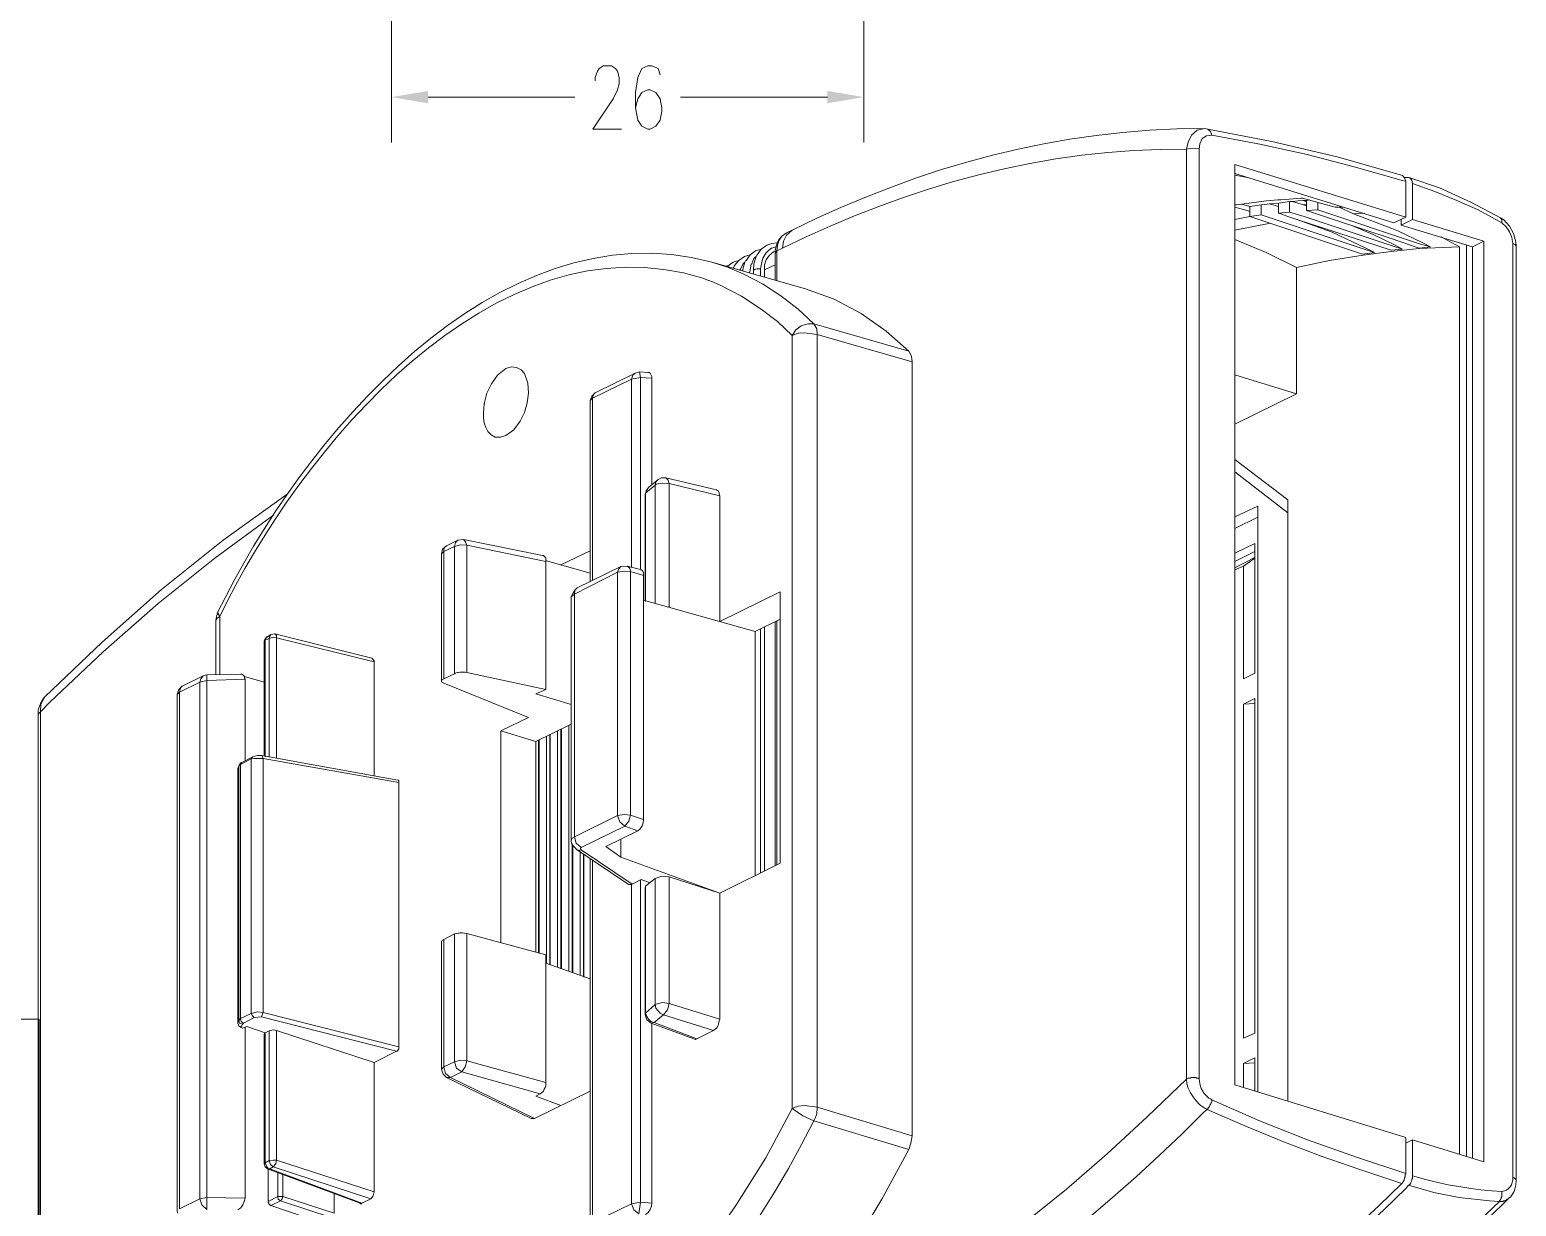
# Model space of a CAD drawing. Header units: millimetres. Extents: x 0 to 204, y 0 to 288.
# Drawn here: x 45.6 to 101.6, y 69 to 113.4 of the extents above; entities that cross this region are included whole.
import ezdxf

# ---------------------------------------------------------------- set-up
doc = ezdxf.new("R2010")
doc.units = ezdxf.units.MM

msp = doc.modelspace()

# ---------------------------------------------------------------- hatches: boundary and pattern name
h = msp.add_hatch(color=0)
h.dxf.hatch_style = 2
h.paths.add_polyline_path([(60.579, 111.125), (60.579, 110.659333), (59.203167, 110.892167)])
h = msp.add_hatch(color=0)
h.dxf.hatch_style = 2
h.paths.add_polyline_path([(75.649667, 111.125), (75.649667, 110.659333), (77.0255, 110.892167)])

# ---------------------------------------------------------------- linework, layer by layer
at = {"color": 0, "lineweight": 0}
for points in [[(59.203167, 120.692333), (59.203167, 109.177667)], [(77.0255, 120.692333), (77.0255, 109.177667)], [(66.886667, 111.506), (66.886667, 111.633), (66.971333, 111.865833), (67.034833, 111.971667), (67.183, 112.0775), (67.5005, 112.0775), (67.648667, 111.971667), (67.733333, 111.865833), (67.796833, 111.633), (67.796833, 111.400167), (67.733333, 111.167333), (67.564, 110.828667), (66.802, 109.685667), (67.8815, 109.685667)], [(69.342, 111.738833), (69.257333, 111.971667), (69.0245, 112.0775), (68.876333, 112.0775), (68.6435, 111.971667), (68.495333, 111.633), (68.410667, 111.0615), (68.410667, 110.49), (68.495333, 110.024333), (68.6435, 109.7915), (68.876333, 109.685667), (68.961, 109.685667), (69.172667, 109.7915), (69.342, 110.024333), (69.4055, 110.363), (69.4055, 110.49), (69.342, 110.828667), (69.172667, 111.0615), (68.961, 111.167333), (68.876333, 111.167333), (68.6435, 111.0615), (68.495333, 110.828667), (68.410667, 110.49)], [(60.579, 110.892167), (66.124667, 110.892167)], [(75.649667, 110.892167), (70.104, 110.892167)], [(74.316167, 105.875667), (75.249579, 106.319377), (76.184731, 106.738277), (77.122362, 107.131845), (78.063212, 107.499563), (79.008021, 107.840912), (79.957528, 108.155372), (80.912472, 108.442424), (81.873593, 108.701549), (82.84163, 108.932227), (83.817323, 109.133938), (84.801412, 109.306164), (85.794635, 109.448385), (86.797733, 109.560082), (87.811444, 109.640735), (88.836509, 109.689825), (89.873667, 109.706833)], [(89.873667, 109.706833), (89.5985, 109.643333), (89.386833, 109.452833), (89.259833, 109.198833), (89.196333, 108.923667)], [(90.148833, 109.452833), (89.958333, 109.431667), (89.789, 109.325833), (89.704333, 109.135333), (89.683167, 108.944833)], [(90.000667, 109.685667), (89.873667, 109.706833)], [(90.148833, 109.452833), (90.1065, 109.601), (90.000667, 109.685667)], [(92.413667, 109.22), (90.000667, 109.685667)], [(97.303167, 107.7595), (95.525167, 108.2675), (93.747167, 108.733167), (91.969167, 109.114167), (90.148833, 109.452833)], [(89.196333, 108.923667), (88.203669, 108.920668), (87.213734, 108.881968), (86.227091, 108.80865), (85.244302, 108.701797), (84.26593, 108.562494), (83.292539, 108.391823), (82.32469, 108.190869), (81.362947, 107.960716), (80.407872, 107.702446), (79.460028, 107.417144), (78.519979, 107.105893), (77.588285, 106.769776), (76.665511, 106.409879), (75.75222, 106.027283), (74.848973, 105.623074), (73.956333, 105.198333)], [(89.683167, 108.944833), (89.429167, 108.966), (89.196333, 108.923667)], [(89.196333, 108.923667), (89.196333, 73.829333)], [(89.683167, 108.944833), (89.683167, 73.8505)], [(97.3455, 107.928833), (94.9325, 108.627333), (92.413667, 109.22)], [(91.016667, 73.617667), (91.016667, 108.352167)], [(97.4725, 106.3625), (91.016667, 108.352167)], [(91.016667, 108.0135), (97.028, 106.150833)], [(91.567, 107.844167), (91.016667, 107.95)], [(97.4725, 107.717167), (97.303167, 107.7595)], [(97.3455, 107.928833), (97.430167, 107.844167), (97.4725, 107.717167)], [(97.430167, 107.865333), (97.451333, 107.865333)], [(97.578333, 107.865333), (97.451333, 107.865333)], [(97.4725, 107.717167), (97.4725, 106.3625)], [(97.620667, 107.844167), (97.578333, 107.865333)], [(97.7265, 107.6325), (97.705333, 107.7595), (97.620667, 107.844167)], [(98.7425, 107.463167), (97.620667, 107.844167)], [(100.986167, 106.214333), (100.203, 106.637667), (99.398667, 106.9975), (98.573167, 107.336167), (97.7265, 107.6325)], [(97.7265, 106.277833), (97.7265, 107.6325)], [(101.049667, 106.341333), (99.949, 106.912833), (98.7425, 107.463167)], [(91.016667, 106.828167), (91.080167, 106.828167)], [(91.482333, 106.6165), (91.016667, 106.7435)], [(91.567, 106.891667), (91.080167, 106.828167)], [(91.588167, 106.764667), (91.291833, 106.849333)], [(91.588167, 106.574167), (91.482333, 106.6165)], [(92.0115, 106.955167), (91.567, 106.891667)], [(92.0115, 106.828167), (91.588167, 106.764667)], [(91.588167, 106.383667), (91.588167, 106.764667)], [(92.223167, 106.976333), (92.0115, 106.955167)], [(92.244333, 106.849333), (92.0115, 106.828167)], [(92.0115, 106.828167), (92.0115, 106.447167)], [(92.6465, 107.018667), (92.223167, 106.976333)], [(92.329, 106.8705), (92.244333, 106.849333)], [(92.329, 106.8705), (92.350167, 106.8705)], [(92.329, 106.8705), (92.667667, 106.764667)], [(92.667667, 106.891667), (92.350167, 106.8705)], [(92.7735, 107.018667), (92.6465, 107.018667)], [(93.091, 106.955167), (92.667667, 106.891667)], [(92.667667, 106.510667), (92.667667, 106.891667)], [(93.069833, 107.039833), (92.7735, 107.018667)], [(93.514333, 107.082167), (93.069833, 107.039833)], [(93.196833, 106.955167), (93.091, 106.955167)], [(93.091, 106.955167), (93.091, 106.553)], [(93.4085, 106.976333), (93.196833, 106.955167)], [(93.196833, 106.955167), (93.726, 106.785833)], [(93.726, 106.9975), (93.599, 106.9975), (93.4085, 106.976333)], [(93.577833, 107.082167), (93.514333, 107.082167)], [(93.577833, 107.082167), (94.255167, 106.891667), (94.8055, 106.7435)], [(93.620167, 106.9975), (93.704833, 106.955167)], [(93.726, 106.828167), (93.620167, 106.828167)], [(93.853, 107.018667), (93.726, 106.9975)], [(93.726, 106.6165), (93.726, 106.9975)], [(94.149333, 106.637667), (93.726, 106.6165)], [(97.9805, 105.198333), (96.919058, 105.562102), (95.852985, 105.914031), (94.787045, 106.262653), (93.726, 106.6165)], [(94.149333, 106.912833), (94.149333, 106.637667)], [(98.403833, 105.240667), (98.022833, 105.3465), (94.149333, 106.637667)], [(95.101833, 106.7435), (94.8055, 106.7435)], [(95.504, 106.4895), (94.953667, 106.7435)], [(91.588167, 106.383667), (91.016667, 106.277833)], [(92.371333, 106.129667), (91.016667, 105.875667)], [(92.0115, 106.447167), (91.588167, 106.383667)], [(95.842667, 104.9655), (91.588167, 106.383667)], [(96.287167, 105.029), (95.906167, 105.156), (92.0115, 106.447167)], [(93.091, 106.553), (92.667667, 106.510667)], [(96.922167, 105.113667), (93.366167, 106.277833), (93.0275, 106.383667), (92.752333, 106.4895), (92.667667, 106.510667)], [(97.3455, 105.156), (96.9645, 105.283), (93.641333, 106.383667), (93.091, 106.553)], [(93.366167, 106.277833), (93.387333, 106.277833)], [(95.969667, 105.198333), (94.699667, 105.791), (93.366167, 106.277833)], [(97.028, 105.325333), (96.244833, 105.706333), (95.4405, 106.045)], [(95.906167, 106.510667), (95.504, 106.4895)], [(95.504, 106.4895), (96.943333, 105.939167), (97.197333, 105.833333)], [(97.4725, 106.3625), (97.028, 106.150833)], [(97.303167, 106.256667), (97.282, 106.277833)], [(97.303167, 106.066167), (97.303167, 106.277833)], [(97.7265, 106.277833), (97.303167, 106.066167)], [(99.991333, 105.240667), (97.303167, 106.066167)], [(97.7265, 106.277833), (100.414667, 105.452333)], [(101.092, 106.150833), (100.986167, 106.214333)], [(101.092, 106.150833), (101.092, 106.256667), (101.049667, 106.341333)], [(101.388333, 106.023833), (101.176667, 106.256667), (101.049667, 106.341333)], [(101.515333, 105.367667), (101.473, 105.6005), (101.388333, 105.812167), (101.261333, 106.002667), (101.092, 106.150833)], [(101.621167, 105.431167), (101.5365, 105.748667), (101.388333, 106.023833)], [(73.681167, 105.113667), (73.7235, 105.304167), (73.808167, 105.494667), (73.935167, 105.642833), (74.1045, 105.769833)], [(73.744667, 105.0925), (73.765833, 105.304167), (73.829333, 105.494667), (73.935167, 105.642833), (74.1045, 105.769833)], [(73.956333, 105.198333), (73.998667, 105.452333), (74.1045, 105.685167)], [(74.1045, 105.685167), (74.316167, 105.875667)], [(74.316167, 105.875667), (74.1045, 105.769833)], [(93.345, 104.4575), (92.202, 105.029), (91.016667, 105.515833)], [(98.086333, 105.41), (97.197333, 105.833333)], [(99.5045, 105.240667), (98.806, 105.621667)], [(100.414667, 105.452333), (99.991333, 105.240667)], [(100.414667, 105.452333), (100.414667, 70.717833)], [(71.289333, 104.669167), (70.527139, 104.840614), (69.770079, 104.949361), (69.018796, 104.997905), (68.273937, 104.988742), (67.536145, 104.924369), (66.806064, 104.807282), (66.084338, 104.639979), (65.371613, 104.424956), (64.668532, 104.16471), (63.97574, 103.861738), (63.293881, 103.518536), (62.623599, 103.137601), (61.965539, 102.72143), (61.320345, 102.27252), (60.688661, 101.793367), (60.071132, 101.286469), (59.468403, 100.754321), (58.881116, 100.199421), (58.309918, 99.624265), (57.755451, 99.031351), (57.218361, 98.423174), (56.699292, 97.802232), (56.198888, 97.171021), (55.717794, 96.532039), (55.256653, 95.887781), (54.816111, 95.240745), (54.396811, 94.593427), (53.999397, 93.948324), (53.624515, 93.307934), (53.272809, 92.674752), (52.944922, 92.051275), (52.6415, 91.44)], [(72.517, 104.880833), (72.728667, 104.944333)], [(72.5805, 104.732667), (72.728667, 104.944333), (72.940333, 105.0925)], [(72.940333, 105.0925), (73.152, 105.156)], [(72.982667, 104.923167), (72.9615, 104.880833)], [(73.003833, 104.944333), (72.982667, 104.923167)], [(73.003833, 104.944333), (73.152, 105.156), (73.363667, 105.304167)], [(73.2155, 104.817333), (73.321333, 105.007833)], [(73.617667, 105.050167), (73.4695, 104.923167), (73.3425, 104.753833), (73.279, 104.563333), (73.279, 104.372833)], [(73.384833, 105.071333), (73.321333, 105.007833)], [(73.363667, 105.304167), (73.554167, 105.367667), (73.744667, 105.388833)], [(73.533, 105.198333), (73.384833, 105.071333)], [(73.702333, 105.240667), (73.554167, 105.198333), (73.533, 105.198333)], [(73.617667, 105.050167), (73.681167, 105.071333)], [(73.681167, 105.113667), (73.681167, 105.007833)], [(73.681167, 105.007833), (73.744667, 105.0925)], [(73.681167, 103.991833), (73.681167, 105.007833)], [(73.956333, 105.198333), (73.744667, 105.0925)], [(73.744667, 103.970667), (73.744667, 105.0925)], [(95.863833, 104.923167), (94.593833, 104.732667), (93.345, 104.4575)], [(96.287167, 105.029), (95.842667, 104.9655)], [(96.922167, 105.071333), (95.863833, 104.923167)], [(96.287167, 105.029), (95.969667, 105.198333)], [(97.9805, 105.177167), (96.922167, 105.071333)], [(97.3455, 105.156), (96.922167, 105.113667)], [(97.3455, 105.156), (97.028, 105.325333)], [(99.5045, 105.240667), (97.9805, 105.177167)], [(98.403833, 105.240667), (97.9805, 105.198333)], [(98.403833, 105.240667), (98.086333, 105.41)], [(99.5045, 105.240667), (99.5045, 70.993)], [(99.7585, 105.304167), (99.7585, 70.908333)], [(99.991333, 105.240667), (99.991333, 70.844833)], [(101.515333, 105.367667), (101.6, 105.325333), (101.642333, 105.261833)], [(101.515333, 70.125167), (101.515333, 105.367667)], [(101.642333, 105.261833), (101.621167, 105.431167)], [(101.642333, 70.019333), (101.642333, 105.261833)], [(52.726167, 91.291833), (53.015179, 91.880632), (53.329548, 92.483551), (53.668548, 93.097953), (54.031451, 93.7212), (54.417533, 94.350655), (54.826068, 94.983681), (55.256329, 95.617639), (55.707591, 96.249893), (56.179127, 96.877806), (56.670213, 97.498739), (57.180121, 98.110055), (57.708126, 98.709117), (58.253502, 99.293288), (58.815524, 99.859929), (59.393464, 100.406404), (59.986598, 100.930075), (60.594199, 101.428305), (61.215542, 101.898456), (61.849899, 102.33789), (62.496547, 102.743972), (63.154758, 103.114062), (63.823807, 103.445523), (64.502968, 103.735719), (65.191514, 103.982011), (65.888721, 104.181762), (66.593861, 104.332335), (67.30621, 104.431092), (68.025041, 104.475397), (68.749628, 104.46261), (69.479245, 104.390096), (70.213167, 104.255216), (70.950667, 104.055333)], [(72.474667, 104.224667), (71.882, 104.478667), (71.289333, 104.669167)], [(71.289333, 104.669167), (74.824167, 103.653167)], [(71.882, 104.521), (71.839667, 104.521)], [(72.305333, 104.732667), (72.093667, 104.669167), (71.860833, 104.499833)], [(72.114833, 104.4575), (72.093667, 104.436333)], [(72.136, 104.499833), (72.114833, 104.478667)], [(72.114833, 104.478667), (72.114833, 104.436333)], [(72.136, 104.521), (72.305333, 104.732667), (72.517, 104.880833)], [(72.136, 104.521), (72.136, 104.499833)], [(72.368833, 104.394), (72.347667, 104.372833)], [(72.368833, 104.394), (72.4535, 104.5845)], [(72.4535, 104.394), (72.538167, 104.669167)], [(72.517, 104.648), (72.4535, 104.5845)], [(72.4535, 104.394), (72.4535, 104.3305)], [(72.538167, 104.669167), (72.517, 104.648)], [(72.559333, 104.7115), (72.538167, 104.669167)], [(72.5805, 104.732667), (72.559333, 104.7115)], [(72.728667, 104.372833), (72.7075, 104.267)], [(72.728667, 104.372833), (72.771, 104.5845)], [(72.792167, 104.605667), (72.771, 104.5845)], [(72.792167, 104.605667), (72.876833, 104.796167)], [(72.9615, 104.880833), (72.876833, 104.605667), (72.855667, 104.351667)], [(72.855667, 104.351667), (72.919167, 104.394), (72.982667, 104.415167), (73.130833, 104.415167)], [(72.855667, 104.224667), (72.855667, 104.351667)], [(72.940333, 104.859667), (72.876833, 104.796167)], [(72.9615, 104.880833), (72.940333, 104.859667)], [(73.130833, 104.415167), (73.194333, 104.775)], [(73.130833, 104.14), (73.130833, 104.415167)], [(73.2155, 104.817333), (73.194333, 104.775)], [(73.279, 104.372833), (73.681167, 104.563333)], [(73.279, 104.372833), (73.279, 104.097667)], [(93.345, 99.695), (93.345, 104.4575)], [(71.247, 103.9495), (71.162333, 103.970667), (70.950667, 104.055333)], [(71.162333, 103.970667), (71.1835, 103.970667)], [(71.247, 103.9495), (71.289333, 103.928333), (71.606833, 103.801333)], [(71.606833, 103.801333), (72.411167, 103.378), (73.152, 102.891167)], [(72.474667, 104.224667), (73.194333, 103.843667), (73.892833, 103.399167), (74.549, 102.891167), (75.141667, 102.340833)], [(72.855667, 104.267), (72.855667, 104.224667)], [(78.718833, 101.303667), (77.872167, 102.065667), (76.919667, 102.721833), (75.903667, 103.272167), (74.824167, 103.653167)], [(73.152, 102.891167), (73.765833, 102.4255), (74.316167, 101.896333)], [(75.141667, 102.340833), (74.908833, 102.340833), (74.654833, 102.256167), (74.464333, 102.108), (74.316167, 101.896333)], [(75.268667, 101.938667), (75.2475, 102.150333), (75.141667, 102.340833)], [(78.718833, 101.303667), (75.141667, 102.340833)], [(75.268667, 101.938667), (74.781833, 102.002167), (74.549, 101.981), (74.316167, 101.896333)], [(74.316167, 72.728667), (74.316167, 101.896333)], [(75.268667, 101.938667), (75.268667, 72.771)], [(75.268667, 101.938667), (78.845833, 100.9015)], [(78.845833, 100.9015), (78.824667, 101.113167), (78.718833, 101.303667)], [(63.521167, 100.6475), (63.203667, 100.3935), (62.970833, 100.076), (62.8015, 99.716167), (62.695667, 99.314)], [(63.923333, 100.689833), (63.711667, 100.711), (63.521167, 100.6475)], [(63.521167, 98.128667), (63.8175, 98.340333), (64.050333, 98.657833), (64.219667, 98.9965), (64.3255, 99.356333), (64.367833, 99.716167), (64.346667, 100.097167), (64.219667, 100.457), (64.092667, 100.605167), (63.923333, 100.689833)], [(66.886667, 99.737333), (68.3895, 100.478167)], [(68.2625, 100.245333), (68.304833, 100.3935), (68.3895, 100.478167)], [(68.558833, 100.5205), (68.3895, 100.478167)], [(68.558833, 100.5205), (68.601167, 100.308833)], [(68.558833, 100.5205), (68.876333, 100.499333)], [(69.0245, 100.287667), (69.0245, 100.351167), (68.961, 100.478167), (68.918667, 100.499333), (68.876333, 100.499333)], [(78.845833, 71.6915), (78.845833, 100.9015)], [(93.345, 99.695), (91.016667, 100.414667)], [(68.2625, 100.245333), (66.780833, 99.525667)], [(68.601167, 100.308833), (68.2625, 100.245333)], [(68.2625, 93.1545), (68.2625, 100.245333)], [(68.601167, 100.308833), (68.601167, 93.069833)], [(68.601167, 100.308833), (69.0245, 100.287667)], [(69.0245, 100.287667), (69.0245, 96.266)], [(62.695667, 99.314), (62.679738, 99.146205), (62.67202, 98.965081), (62.678241, 98.778963), (62.704133, 98.596185), (62.755425, 98.425083), (62.837847, 98.273989), (62.957129, 98.151239), (63.119, 98.065167)], [(62.695667, 99.314), (62.716833, 99.314)], [(66.886667, 99.737333), (66.759667, 99.610333), (66.696167, 99.441)], [(66.780833, 99.525667), (66.696167, 99.441)], [(66.696167, 92.604167), (66.696167, 99.441)], [(66.844333, 99.716167), (66.780833, 99.546833)], [(66.780833, 99.546833), (66.780833, 99.525667)], [(66.780833, 99.525667), (66.780833, 92.6465)], [(66.886667, 99.737333), (66.844333, 99.716167)], [(91.016667, 98.552), (93.345, 99.695)], [(63.119, 98.065167), (63.3095, 98.065167), (63.521167, 98.128667)], [(93.0275, 95.6945), (91.016667, 97.2185)], [(69.553667, 96.52), (69.384333, 96.52), (69.257333, 96.4565)], [(69.553667, 96.52), (69.638333, 96.435333), (69.680667, 96.308333)], [(71.458667, 96.0755), (69.553667, 96.52)], [(93.0275, 95.207667), (91.016667, 96.752833)], [(68.8975, 96.160167), (68.812833, 96.033167), (68.7705, 95.885)], [(68.791667, 95.9485), (68.7705, 95.885)], [(69.1515, 96.244833), (68.791667, 95.9485)], [(68.8975, 96.160167), (68.834, 96.054333), (68.791667, 95.9485)], [(68.791667, 95.9485), (68.791667, 91.863333)], [(69.257333, 96.4565), (68.8975, 96.160167)], [(69.1515, 96.244833), (69.172667, 96.371833), (69.257333, 96.4565)], [(69.193833, 96.287167), (69.1515, 96.244833)], [(69.1515, 91.778667), (69.1515, 96.244833)], [(69.680667, 96.308333), (69.426667, 96.3295), (69.193833, 96.287167)], [(69.680667, 96.308333), (69.680667, 91.6305)], [(69.680667, 96.308333), (71.585667, 95.842667)], [(71.585667, 95.842667), (71.571745, 95.879353), (71.565575, 95.912384), (71.563001, 95.942506), (71.55987, 95.97046), (71.552025, 95.996993), (71.535313, 96.022848), (71.505579, 96.048769), (71.458667, 96.0755)], [(55.266167, 95.906167), (52.853167, 94.1705), (50.524833, 92.307833), (48.281167, 90.318167), (46.122167, 88.265)], [(68.7705, 91.8845), (68.7705, 95.885)], [(71.585667, 95.842667), (71.585667, 91.101333)], [(91.8845, 95.461667), (91.016667, 95.0595)], [(91.8845, 73.363667), (91.8845, 95.461667)], [(93.0275, 95.6945), (93.0275, 73.003833)], [(54.758167, 95.123), (52.535667, 93.493167), (50.397833, 91.778667), (48.3235, 89.958333), (46.312667, 88.053333)], [(91.8845, 95.038333), (91.016667, 94.615)], [(61.2775, 93.958833), (61.129333, 93.831833), (61.087, 93.6625)], [(61.171667, 93.747167), (61.087, 93.6625)], [(61.235167, 93.937667), (61.171667, 93.853), (61.171667, 93.747167)], [(61.573833, 93.937667), (61.171667, 93.747167)], [(61.171667, 93.747167), (61.171667, 88.942333)], [(61.2775, 93.958833), (61.235167, 93.937667)], [(61.2775, 93.958833), (61.700833, 94.1705)], [(61.573833, 93.937667), (61.616167, 94.085833), (61.700833, 94.1705)], [(62.0395, 93.98), (61.806667, 94.001167), (61.573833, 93.937667)], [(61.573833, 89.132833), (61.573833, 93.937667)], [(61.9125, 94.191667), (61.700833, 94.1705)], [(61.9125, 94.191667), (61.997167, 94.107), (62.0395, 93.98)], [(61.9125, 94.191667), (64.897, 93.599)], [(62.0395, 93.98), (62.0395, 89.175167)], [(62.0395, 93.98), (65.024, 93.366167)], [(65.5955, 93.239167), (66.696167, 93.768333)], [(91.016667, 93.683667), (91.778667, 94.0435)], [(91.016667, 93.366167), (91.778667, 93.747167)], [(91.778667, 94.0435), (91.778667, 89.154)], [(61.087, 93.6625), (61.087, 88.857667)], [(65.024, 93.366167), (65.024, 93.493167), (65.002833, 93.5355), (64.939333, 93.599), (64.897, 93.599)], [(65.024, 93.366167), (65.024, 88.540167)], [(65.045167, 93.387333), (66.696167, 92.921667)], [(67.860333, 93.175667), (66.209333, 92.371333)], [(68.220167, 92.985167), (67.987333, 93.006333), (67.733333, 92.964), (67.775667, 93.091), (67.860333, 93.175667)], [(68.093167, 93.196833), (67.860333, 93.175667)], [(68.093167, 93.196833), (68.199, 93.112167), (68.220167, 92.985167)], [(68.601167, 93.069833), (68.093167, 93.196833)], [(91.016667, 93.133333), (91.778667, 93.514333)], [(91.016667, 93.048667), (91.355333, 93.196833)], [(91.355333, 93.196833), (91.778667, 93.493167)], [(91.355333, 93.196833), (91.355333, 88.942333)], [(67.733333, 92.964), (66.1035, 92.1385)], [(67.733333, 83.777667), (67.733333, 92.964)], [(68.220167, 92.985167), (68.220167, 83.798833)], [(68.220167, 92.985167), (68.707, 92.837)], [(68.707, 92.837), (68.707, 92.942833), (68.685833, 93.006333), (68.664667, 93.0275), (68.622333, 93.048667), (68.601167, 93.069833)], [(68.707, 92.837), (68.707, 83.6295)], [(65.9765, 92.032667), (66.1035, 92.1385)], [(65.9765, 92.0115), (65.9765, 92.032667)], [(65.9765, 82.846333), (65.9765, 92.0115)], [(66.1035, 92.2655), (66.04, 92.159667), (65.997667, 92.053833)], [(66.124667, 92.2655), (66.1035, 92.1385)], [(66.1035, 92.1385), (66.1035, 82.973333)], [(66.209333, 92.371333), (66.124667, 92.286667)], [(66.124667, 92.286667), (66.124667, 92.2655)], [(73.871667, 92.223167), (71.585667, 91.101333)], [(73.871667, 92.223167), (73.871667, 81.9785)], [(52.6415, 91.44), (52.578, 91.143667)], [(52.6415, 91.44), (52.726167, 91.291833)], [(72.919167, 90.720333), (68.707, 91.905667)], [(52.726167, 91.291833), (52.620333, 91.228333), (52.578, 91.143667)], [(52.578, 91.143667), (52.578, 89.0905)], [(52.726167, 91.291833), (52.726167, 89.0905)], [(73.871667, 91.186), (72.919167, 90.720333)], [(73.279, 90.889667), (73.279, 81.682167)], [(73.681167, 81.893833), (73.681167, 91.080167)], [(73.744667, 81.915), (73.744667, 91.1225)], [(54.525333, 90.529833), (54.440667, 90.466333), (54.398333, 90.3605)], [(54.440667, 90.402833), (54.398333, 90.3605)], [(54.398333, 90.3605), (54.398333, 86.021333)], [(54.440667, 90.402833), (54.461833, 90.466333), (54.483, 90.529833), (54.525333, 90.529833)], [(54.588833, 90.466333), (54.440667, 90.402833)], [(54.440667, 90.402833), (54.440667, 86.000167)], [(54.652333, 90.6145), (54.525333, 90.529833)], [(54.588833, 90.466333), (54.61, 90.551), (54.652333, 90.6145)], [(54.864, 90.4875), (54.737, 90.508667), (54.588833, 90.466333)], [(54.588833, 85.979), (54.588833, 90.466333)], [(54.8005, 90.635667), (54.652333, 90.6145)], [(54.8005, 90.635667), (54.864, 90.572167), (54.864, 90.4875)], [(58.462333, 89.7255), (54.8005, 90.635667)], [(54.864, 90.4875), (58.547, 89.577333)], [(54.864, 90.4875), (54.864, 85.936667)], [(72.919167, 90.720333), (72.919167, 81.512833)], [(73.130833, 81.618667), (73.130833, 90.826167)], [(58.547, 89.577333), (58.547, 89.619667), (58.525833, 89.640833), (58.525833, 89.662), (58.462333, 89.7255)], [(58.547, 89.577333), (58.547, 85.2805)], [(62.0395, 89.175167), (61.976, 89.196333), (61.7855, 89.196333), (61.722, 89.175167), (61.679667, 89.175167), (61.616167, 89.154), (61.573833, 89.132833)], [(51.308, 88.667167), (51.181, 88.540167), (51.1175, 88.349667)], [(51.964167, 88.815333), (51.202167, 88.434333)], [(51.265667, 88.646), (51.223333, 88.540167), (51.202167, 88.434333)], [(51.308, 88.667167), (51.265667, 88.646)], [(52.091167, 89.048167), (51.308, 88.667167)], [(51.964167, 88.815333), (52.0065, 88.942333), (52.091167, 89.048167)], [(52.239333, 88.878833), (51.964167, 88.815333)], [(51.964167, 69.320833), (51.964167, 88.815333)], [(52.239333, 89.0905), (52.091167, 89.048167)], [(53.509333, 89.111667), (52.239333, 89.0905)], [(52.239333, 89.0905), (52.239333, 88.878833)], [(52.239333, 88.878833), (53.678667, 88.921167)], [(52.239333, 88.878833), (52.239333, 69.363167)], [(53.678667, 88.921167), (53.6575, 88.9635), (53.6575, 89.027), (53.594, 89.0905), (53.551667, 89.111667), (53.509333, 89.111667)], [(54.398333, 88.815333), (53.6575, 89.027)], [(53.678667, 88.921167), (53.678667, 85.852)], [(61.171667, 88.942333), (61.106381, 88.901439), (61.084619, 88.857799), (61.106381, 88.814093), (61.171667, 88.773)], [(61.171667, 88.942333), (61.573833, 89.132833)], [(61.171667, 88.773), (64.367833, 87.481833)], [(62.0395, 89.175167), (65.024, 88.540167)], [(91.778667, 89.154), (91.355333, 88.942333)], [(46.122167, 88.265), (46.079833, 88.222667), (45.952833, 88.011), (45.868167, 87.757), (45.868167, 87.608833)], [(45.952833, 87.6935), (45.974, 87.989833), (46.122167, 88.265)], [(51.202167, 88.434333), (51.1175, 88.349667)], [(51.1175, 88.349667), (51.1175, 68.855167), (51.138667, 68.7705)], [(51.202167, 88.434333), (51.202167, 68.939833)], [(65.024, 88.540167), (64.643, 88.370833)], [(65.9765, 87.968667), (64.643, 88.370833)], [(91.355333, 87.989833), (91.778667, 88.2015)], [(91.778667, 88.2015), (91.778667, 75.565)], [(45.868167, 87.608833), (45.952833, 87.6935)], [(45.868167, 87.608833), (45.868167, 52.3875), (45.952833, 52.091167), (46.079833, 51.837167), (46.249167, 51.604333), (46.460833, 51.456167)], [(46.312667, 88.053333), (45.952833, 87.6935)], [(45.952833, 52.620333), (45.952833, 87.6935)], [(91.355333, 87.989833), (91.778667, 88.011)], [(91.355333, 87.989833), (91.355333, 75.3745)], [(63.330667, 86.973833), (64.367833, 87.481833)], [(63.330667, 78.972833), (63.330667, 86.973833)], [(63.330667, 86.973833), (64.643, 86.571667)], [(64.643, 86.571667), (65.9765, 87.227833)], [(65.4685, 78.0415), (65.4685, 86.973833)], [(65.5955, 87.037333), (65.5955, 77.999167)], [(65.616667, 77.999167), (65.616667, 87.037333)], [(65.891833, 77.893333), (65.891833, 87.1855)], [(64.643, 78.634167), (64.643, 86.571667)], [(64.748833, 86.614), (64.748833, 78.591833)], [(64.77, 78.591833), (64.77, 86.635167)], [(65.045167, 78.210833), (65.045167, 86.762167)], [(65.172167, 86.825667), (65.172167, 78.147333)], [(65.193333, 78.147333), (65.193333, 86.846833)], [(53.9115, 85.9155), (53.509333, 85.703833)], [(53.975, 86.000167), (53.551667, 85.7885)], [(53.9115, 85.9155), (53.975, 86.000167)], [(54.356, 85.936667), (54.017333, 85.936667), (53.9115, 85.9155)], [(53.9115, 76.305833), (53.9115, 85.9155)], [(53.975, 86.000167), (54.144333, 86.0425), (54.313667, 86.0425)], [(54.313667, 86.0425), (54.356, 85.936667)], [(59.436, 85.111167), (54.313667, 86.0425)], [(54.356, 85.936667), (59.478333, 85.0265)], [(54.356, 85.936667), (54.356, 76.348167)], [(53.4035, 85.555667), (53.445833, 85.640333)], [(53.4035, 85.555667), (53.424667, 85.576833)], [(53.4035, 85.555667), (53.4035, 75.946)], [(53.424667, 85.576833), (53.445833, 85.6615), (53.445833, 85.640333)], [(53.551667, 85.7885), (53.509333, 85.767333), (53.445833, 85.6615)], [(53.509333, 85.703833), (53.467, 85.682667), (53.445833, 85.640333)], [(53.445833, 76.051833), (53.445833, 85.640333)], [(53.551667, 85.7885), (53.509333, 85.703833)], [(53.509333, 85.703833), (53.509333, 76.115333)], [(59.478333, 85.0265), (59.478333, 85.09), (59.457167, 85.111167), (59.436, 85.111167)], [(59.478333, 85.0265), (59.478333, 75.057)], [(66.1035, 82.973333), (67.733333, 83.777667)], [(67.733333, 83.777667), (67.987333, 83.82), (68.220167, 83.798833)], [(68.0085, 83.3755), (67.818, 83.544833), (67.733333, 83.777667)], [(68.220167, 83.798833), (68.156667, 83.566), (68.0085, 83.3755)], [(68.707, 83.6295), (68.220167, 83.798833)], [(68.495333, 83.206167), (68.588781, 83.283723), (68.658978, 83.387406), (68.70027, 83.506303), (68.707, 83.6295)], [(68.0085, 83.3755), (66.3575, 82.571167)], [(68.495333, 83.206167), (67.288833, 82.6135)], [(68.495333, 83.206167), (68.0085, 83.3755)], [(66.1035, 82.973333), (66.018833, 82.931), (65.9765, 82.846333)], [(65.9765, 82.846333), (65.9765, 82.825167), (65.997667, 82.7405), (66.061167, 82.634667), (66.167, 82.528833), (66.188167, 82.528833)], [(66.018833, 82.698167), (66.018833, 77.851)], [(66.04, 77.851), (66.04, 82.677)], [(66.1035, 82.973333), (66.167, 82.7405), (66.3575, 82.571167)], [(66.3575, 82.4865), (66.294, 82.465333), (66.167, 82.507667)], [(66.167, 82.507667), (68.1355, 81.195333)], [(66.3575, 82.571167), (66.315167, 82.528833), (66.3575, 82.4865)], [(68.283667, 81.195333), (66.3575, 82.4865)], [(67.860333, 82.211333), (67.288833, 82.6135)], [(67.860333, 82.888667), (67.860333, 82.211333)], [(66.315167, 77.745167), (66.315167, 82.401833)], [(66.442167, 82.317167), (66.442167, 77.702833)], [(66.463333, 77.681667), (66.463333, 82.296)], [(66.696167, 68.326), (66.696167, 82.147833)], [(66.780833, 82.1055), (66.780833, 68.410667)], [(67.860333, 82.211333), (71.585667, 80.856667)], [(71.585667, 80.856667), (73.871667, 81.9785)], [(68.622333, 81.364667), (68.283667, 81.195333)], [(68.601167, 81.3435), (68.601167, 69.193833)], [(68.622333, 81.364667), (68.961, 81.237667)], [(69.1515, 81.407), (68.791667, 81.110667)], [(69.1515, 81.407), (69.4055, 81.491667), (69.680667, 81.4705)], [(69.1515, 76.6445), (69.1515, 81.407)], [(69.680667, 81.4705), (69.680667, 76.686833)], [(69.680667, 81.4705), (71.585667, 80.856667)], [(68.1355, 81.195333), (68.156667, 81.174167), (68.241333, 81.174167), (68.283667, 81.195333)], [(68.2625, 69.130333), (68.2625, 81.195333)], [(68.791667, 81.110667), (68.791667, 81.0895), (68.7705, 81.068333), (68.7705, 81.047167)], [(68.7705, 76.2635), (68.7705, 81.047167)], [(68.791667, 81.110667), (68.791667, 76.327)], [(71.585667, 80.856667), (71.585667, 76.094167)], [(61.171667, 79.099833), (61.129333, 79.078667), (61.108167, 79.0575), (61.087, 79.036333), (61.087, 79.015167)], [(61.171667, 79.099833), (61.573833, 79.3115)], [(61.171667, 79.099833), (61.171667, 74.295)], [(62.0395, 79.332667), (61.943888, 79.345995), (61.877393, 79.353172), (61.8308, 79.354991), (61.794893, 79.352246), (61.760458, 79.34573), (61.718279, 79.336239), (61.659143, 79.324564), (61.573833, 79.3115)], [(61.573833, 74.4855), (61.573833, 79.3115)], [(62.0395, 79.332667), (65.024, 78.528333)], [(62.0395, 79.332667), (62.0395, 74.527833)], [(61.087, 79.015167), (61.087, 74.210333)], [(65.024, 78.528333), (65.024, 73.702333)], [(66.696167, 77.618167), (65.024, 78.210833)], [(53.509333, 76.115333), (53.9115, 76.305833)], [(53.9115, 76.305833), (54.144333, 76.369333), (54.356, 76.348167)], [(54.017333, 76.157667), (53.953833, 76.221167), (53.9115, 76.305833)], [(54.356, 76.348167), (54.2925, 76.178833)], [(59.478333, 75.057), (54.356, 76.348167)], [(68.7705, 76.2635), (68.791667, 76.327)], [(68.791667, 76.327), (69.1515, 76.6445)], [(68.791667, 76.327), (68.834, 76.2), (68.8975, 76.094167), (68.982167, 76.0095), (69.109167, 75.967167)], [(69.1515, 76.6445), (69.193833, 76.665667)], [(69.469, 76.2635), (69.342, 76.327), (69.257333, 76.411667), (69.172667, 76.5175), (69.1515, 76.6445)], [(69.193833, 76.665667), (69.426667, 76.729167), (69.680667, 76.686833)], [(69.680667, 76.686833), (69.617167, 76.454), (69.469, 76.2635)], [(71.585667, 76.094167), (69.680667, 76.686833)], [(45.9105, 6.836833), (45.9105, 76.094167), (6.836833, 76.094167)], [(53.4035, 75.946), (53.445833, 76.051833)], [(53.4035, 75.946), (53.4035, 75.924833), (53.424667, 75.903667), (53.424667, 75.8825), (53.445833, 75.840167), (53.467, 75.819), (53.488167, 75.819), (53.5305, 75.776667)], [(53.445833, 76.051833), (53.509333, 76.115333)], [(53.572833, 75.903667), (53.467, 75.946), (53.445833, 76.051833)], [(53.509333, 76.115333), (53.5305, 76.0095), (53.615167, 75.946)], [(53.5305, 75.776667), (53.572833, 75.903667)], [(53.5305, 75.776667), (53.594, 75.7555)], [(53.572833, 75.903667), (53.615167, 75.946)], [(53.594, 75.7555), (53.742167, 75.819)], [(54.017333, 76.157667), (53.615167, 75.946)], [(53.678667, 75.797833), (53.678667, 69.342)], [(53.742167, 75.819), (54.440667, 75.586167)], [(54.017333, 76.157667), (54.2925, 76.178833)], [(54.2925, 76.178833), (59.393667, 74.887667)], [(68.7705, 76.2635), (68.834, 76.073), (69.003333, 75.946)], [(69.109167, 75.967167), (69.003333, 75.946)], [(70.612, 75.353333), (69.003333, 75.946)], [(69.0245, 75.946), (69.0245, 69.1515)], [(69.109167, 75.967167), (69.469, 76.2635)], [(70.717833, 75.353333), (69.109167, 75.967167)], [(69.469, 76.2635), (71.352833, 75.670833)], [(71.352833, 75.670833), (71.420006, 75.716544), (71.469531, 75.762478), (71.504793, 75.809554), (71.529178, 75.858688), (71.546072, 75.910798), (71.558861, 75.966803), (71.570931, 76.02762), (71.585667, 76.094167)], [(54.398333, 75.522667), (54.440667, 75.586167)], [(54.398333, 75.522667), (54.398333, 70.633167)], [(54.440667, 75.586167), (54.588833, 75.649667)], [(54.440667, 75.586167), (54.440667, 70.6755)], [(54.588833, 75.649667), (54.737, 75.692), (54.864, 75.670833)], [(54.588833, 70.760167), (54.588833, 75.649667)], [(54.864, 75.670833), (58.547, 74.464333)], [(54.864, 75.670833), (54.864, 70.781333)], [(70.612, 75.353333), (70.654333, 75.332167), (70.6755, 75.332167), (70.717833, 75.353333)], [(71.352833, 75.670833), (70.717833, 75.353333)], [(91.778667, 75.565), (91.355333, 75.3745)], [(58.547, 74.464333), (59.393667, 74.887667)], [(59.393667, 74.887667), (59.414833, 74.887667), (59.457167, 74.93), (59.457167, 74.951167), (59.478333, 74.972333), (59.478333, 75.057)], [(91.355333, 74.422), (91.778667, 74.633667)], [(91.778667, 74.633667), (91.778667, 73.384833)], [(58.547, 74.464333), (58.547, 69.574833)], [(61.087, 74.210333), (61.171667, 74.295)], [(61.087, 74.210333), (61.1505, 74.019833), (61.2775, 73.892833)], [(61.171667, 74.295), (61.573833, 74.4855)], [(61.171667, 74.295), (61.235167, 74.041), (61.425667, 73.892833)], [(61.849, 74.1045), (61.425667, 73.892833)], [(61.573833, 74.4855), (61.806667, 74.549), (62.0395, 74.527833)], [(61.849, 74.1045), (61.6585, 74.252667), (61.573833, 74.4855)], [(62.0395, 74.527833), (61.976, 74.295), (61.849, 74.1045)], [(61.849, 74.1045), (64.812333, 73.279)], [(65.024, 73.702333), (62.0395, 74.527833)], [(91.355333, 74.422), (91.778667, 74.443167)], [(91.355333, 74.422), (91.355333, 73.511833)], [(61.425667, 73.892833), (61.2775, 73.892833)], [(64.473667, 72.347667), (61.2775, 73.892833)], [(64.600667, 72.347667), (61.425667, 73.892833)], [(64.812333, 73.279), (64.854667, 73.300167), (64.939333, 73.384833), (64.9605, 73.448333), (65.002833, 73.511833), (65.024, 73.575333), (65.024, 73.702333)], [(83.058, 68.3895), (84.666667, 69.680667), (86.211833, 71.014167), (87.714667, 72.411167), (89.196333, 73.829333)], [(89.683167, 73.8505), (89.640833, 73.871667), (89.577333, 73.871667), (89.556167, 73.892833), (89.365667, 73.892833), (89.3445, 73.871667), (89.259833, 73.871667), (89.2175, 73.8505), (89.196333, 73.829333)], [(89.196333, 73.829333), (89.217194, 73.660891), (89.2683, 73.490055), (89.345534, 73.321674), (89.444777, 73.160599), (89.561913, 73.011678), (89.692824, 72.87976), (89.833392, 72.769696), (89.9795, 72.686333)], [(89.683167, 73.8505), (89.688425, 73.737903), (89.710948, 73.606951), (89.75133, 73.481357), (89.810167, 73.384833), (89.831333, 73.3425), (89.873667, 73.279), (90.043, 73.109667), (90.1065, 73.0885), (90.148833, 73.046167)], [(97.4725, 71.628), (91.016667, 73.617667)], [(64.600667, 72.347667), (66.696167, 73.384833)], [(64.643, 73.194333), (64.812333, 73.279)], [(64.643, 73.194333), (65.5955, 72.8345)], [(90.148833, 73.046167), (90.148833, 72.982667), (90.127667, 72.9615), (90.127667, 72.919167), (90.1065, 72.898), (90.1065, 72.876833), (90.085333, 72.855667), (90.085333, 72.8345), (90.064167, 72.813333), (90.064167, 72.792167), (90.043, 72.771), (90.021833, 72.749833), (90.021833, 72.728667), (89.9795, 72.686333)], [(90.148833, 73.046167), (91.948, 72.263), (93.768333, 71.543333), (95.609833, 70.887167), (97.4725, 70.273333)], [(74.316167, 72.728667), (73.321333, 70.866), (72.1995, 69.066833), (70.993, 67.331167), (69.6595, 65.680167)], [(75.141667, 72.263), (74.718333, 72.4535), (74.316167, 72.728667), (74.549, 72.813333), (74.781833, 72.8345), (75.268667, 72.771)], [(74.676, 61.446833), (75.721793, 61.978174), (76.756867, 62.536551), (77.780741, 63.12087), (78.792933, 63.730039), (79.79296, 64.362964), (80.780341, 65.018553), (81.754592, 65.695713), (82.715232, 66.393351), (83.661779, 67.110374), (84.593751, 67.845688), (85.510666, 68.598202), (86.41204, 69.366821), (87.297393, 70.150454), (88.166242, 70.948006), (89.018105, 71.758386), (89.8525, 72.5805)], [(75.141667, 72.263), (75.2475, 72.517), (75.268667, 72.771)], [(78.845833, 71.6915), (75.268667, 72.771)], [(89.8525, 72.5805), (89.9795, 72.686333)], [(89.9795, 72.686333), (91.397667, 72.0725), (92.837, 71.479833), (94.276333, 70.9295), (95.736833, 70.4215)], [(75.141667, 72.263), (74.676088, 71.364485), (74.178509, 70.46269), (73.649283, 69.561992), (73.088765, 68.666767), (72.497306, 67.781391), (71.875261, 66.910241), (71.222984, 66.057694), (70.540827, 65.228126), (69.829144, 64.425913), (69.088289, 63.655432), (68.318615, 62.92106), (67.520476, 62.227172), (66.694225, 61.578146), (65.840215, 60.978358), (64.9588, 60.432183), (64.050333, 59.944)], [(64.600667, 72.347667), (64.473667, 72.347667)], [(75.141667, 72.263), (78.718833, 71.1835)], [(78.718833, 71.1835), (78.8035, 71.416333), (78.845833, 71.6915)], [(97.4725, 71.628), (97.4725, 70.273333)], [(97.7265, 71.543333), (97.4725, 71.416333)], [(97.7265, 70.188667), (97.7265, 71.543333)], [(97.7265, 71.543333), (100.414667, 70.717833)], [(54.398333, 70.633167), (54.440667, 70.6755)], [(54.440667, 70.6755), (54.588833, 70.760167)], [(54.440667, 70.6755), (54.461833, 70.612)], [(54.588833, 70.760167), (54.737, 70.781333), (54.864, 70.781333)], [(54.737, 70.527333), (54.631167, 70.612), (54.588833, 70.760167)], [(54.864, 70.781333), (54.842833, 70.633167), (54.737, 70.527333)], [(58.547, 69.574833), (54.864, 70.781333)], [(74.041, 64.029167), (75.3745, 65.701333), (76.602167, 67.458167), (77.702833, 69.299667), (78.718833, 71.1835)], [(54.398333, 70.633167), (54.440667, 70.527333), (54.525333, 70.442667)], [(54.461833, 70.612), (54.483, 70.5485)], [(54.525333, 70.442667), (54.61, 70.442667), (54.5465, 70.463833), (54.483, 70.5485)], [(58.017833, 69.1515), (54.525333, 70.442667)], [(54.5465, 70.442667), (54.5465, 69.215)], [(54.737, 70.527333), (54.61, 70.442667)], [(58.081333, 69.1515), (54.61, 70.442667)], [(54.737, 70.527333), (58.42, 69.320833)], [(54.906333, 69.4055), (54.906333, 70.2945)], [(55.096833, 70.231), (55.096833, 69.4055)], [(95.736833, 70.4215), (97.324333, 69.892333)], [(97.4725, 70.273333), (97.4725, 70.252167), (97.451333, 70.231), (97.451333, 70.146333), (97.430167, 70.125167), (97.430167, 70.082833), (97.409, 70.0405), (97.409, 70.019333), (97.387833, 69.998167), (97.387833, 69.977), (97.3455, 69.934667), (97.3455, 69.9135), (97.324333, 69.892333)], [(97.578333, 69.828833), (97.5995, 69.828833), (97.641833, 69.871167), (97.641833, 69.892333), (97.663, 69.9135), (97.663, 69.934667), (97.684167, 69.977), (97.684167, 69.998167), (97.705333, 70.019333), (97.705333, 70.061667), (97.7265, 70.082833), (97.7265, 70.188667)], [(97.7265, 70.188667), (98.185354, 70.054209), (98.630317, 69.943266), (99.078455, 69.84919), (99.546833, 69.765333)], [(101.092, 69.596), (101.192622, 69.61159), (101.279242, 69.647627), (101.352046, 69.70111), (101.41122, 69.769037), (101.456949, 69.848408), (101.489421, 69.936221), (101.50882, 70.029474), (101.515333, 70.125167)], [(101.515333, 70.125167), (101.5365, 70.104), (101.578833, 70.104), (101.578833, 70.082833), (101.6, 70.082833), (101.6, 70.061667), (101.621167, 70.061667), (101.642333, 70.0405), (101.642333, 70.019333)], [(58.42, 69.320833), (58.51234, 69.434075), (58.547, 69.574833)], [(81.999667, 58.674), (83.067304, 59.213214), (84.118834, 59.778728), (85.15457, 60.369534), (86.174825, 60.984623), (87.179911, 61.622984), (88.170143, 62.283609), (89.145833, 62.965489), (90.107294, 63.667614), (91.05484, 64.388974), (91.988783, 65.128562), (92.909437, 65.885367), (93.817116, 66.658381), (94.712132, 67.446593), (95.594798, 68.248996), (96.465427, 69.064579), (97.324333, 69.892333)], [(82.274833, 58.589333), (83.331252, 59.125907), (84.37319, 59.688051), (85.400743, 60.274837), (86.414008, 60.885338), (87.41308, 61.518624), (88.398056, 62.173766), (89.369032, 62.849836), (90.326104, 63.545905), (91.269368, 64.261045), (92.19892, 64.994327), (93.114856, 65.744823), (94.017273, 66.511603), (94.906266, 67.29374), (95.781932, 68.090304), (96.644367, 68.900367), (97.493667, 69.723)], [(97.493667, 69.723), (97.578333, 69.828833)], [(97.578333, 69.828833), (98.530833, 69.553667), (99.483333, 69.363167)], [(99.546833, 69.765333), (99.927833, 69.701833), (100.308833, 69.6595), (100.711, 69.617167), (101.092, 69.596)], [(101.092, 69.596), (101.092, 69.4055), (101.070833, 69.363167), (101.070833, 69.320833), (101.049667, 69.299667), (101.049667, 69.2785), (101.007333, 69.236167), (101.007333, 69.215)], [(101.388333, 69.363167), (101.430667, 69.384333), (101.557667, 69.596), (101.621167, 69.85), (101.642333, 70.019333)], [(51.202167, 68.939833), (51.964167, 69.320833)], [(52.239333, 68.918667), (52.239333, 69.363167), (51.964167, 69.320833)], [(52.239333, 68.918667), (52.048833, 69.088), (51.964167, 69.320833)], [(53.678667, 69.342), (52.239333, 69.363167)], [(53.4035, 68.8975), (53.51193, 68.98134), (53.591751, 69.089323), (53.646239, 69.21252), (53.678667, 69.342)], [(54.5465, 69.215), (54.906333, 69.4055)], [(54.5465, 69.215), (54.5465, 69.172667), (54.567667, 69.1515), (54.567667, 69.130333), (54.631167, 69.066833), (54.652333, 69.066833)], [(55.012167, 69.236167), (54.652333, 69.066833)], [(56.5785, 68.410667), (54.652333, 69.066833)], [(55.012167, 69.236167), (54.9275, 69.299667), (54.906333, 69.4055)], [(54.906333, 69.4055), (55.096833, 69.4055)], [(55.096833, 69.4055), (55.075667, 69.320833), (55.012167, 69.236167)], [(55.012167, 69.236167), (56.9595, 68.601167)], [(57.044167, 68.7705), (55.096833, 69.4055)], [(57.044167, 69.511333), (57.044167, 68.7705)], [(58.017833, 69.1515), (58.017833, 69.130333), (58.060167, 69.130333), (58.081333, 69.1515)], [(58.42, 69.320833), (58.081333, 69.1515)], [(66.780833, 68.410667), (68.2625, 69.130333)], [(68.537667, 68.749333), (68.601167, 69.193833), (68.2625, 69.130333)], [(68.537667, 68.749333), (68.347167, 68.8975), (68.2625, 69.130333)], [(69.0245, 69.1515), (68.601167, 69.193833)], [(68.791667, 68.728167), (68.887975, 68.798728), (68.962323, 68.909274), (69.009551, 69.0351), (69.0245, 69.1515)], [(88.4555, 59.436), (89.735912, 60.206907), (90.995715, 61.01075), (92.234277, 61.846799), (93.450966, 62.71432), (94.645148, 63.612582), (95.816192, 64.540854), (96.963464, 65.498404), (98.086333, 66.4845), (99.568, 67.839167), (101.007333, 69.215), (101.134333, 69.215), (101.1555, 69.236167), (101.219, 69.236167), (101.240167, 69.257333), (101.261333, 69.257333), (101.288567, 69.28577), (101.303452, 69.298426), (101.314382, 69.29927), (101.330538, 69.305603), (101.351955, 69.325122), (101.388333, 69.363167)], [(88.497833, 59.351333), (90.217549, 60.386073), (91.892619, 61.476037), (93.524968, 62.619661), (95.116518, 63.815383), (96.66919, 65.061641), (98.184907, 66.356872), (99.665592, 67.699512), (101.113167, 69.088)], [(99.483333, 69.363167), (100.626333, 69.236167), (101.007333, 69.215)], [(101.113167, 69.088), (101.388333, 69.363167)]]:
    msp.add_lwpolyline(points, dxfattribs=at)

doc.saveas('drawing.dxf')
